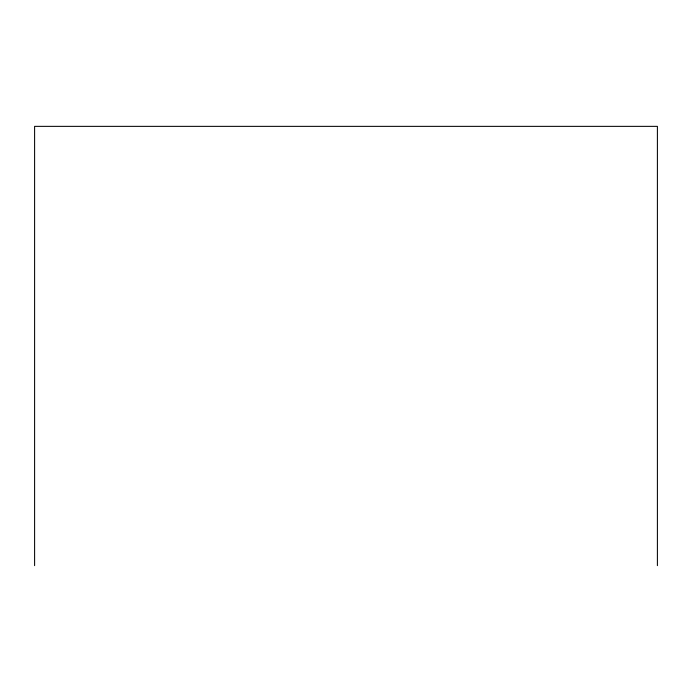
<?xml version="1.0" encoding="UTF-8"?>
<svg xmlns="http://www.w3.org/2000/svg" width="692" height="692" viewBox="0 0 692 692"><rect width="100%" height="100%" fill="white"/><g stroke="black" fill="none" stroke-linecap="round" stroke-linejoin="round"><path stroke-width="1.04" d="M657.4 565.641L657.4 126.359L34.6 126.359L34.6 565.641"/></g></svg>
